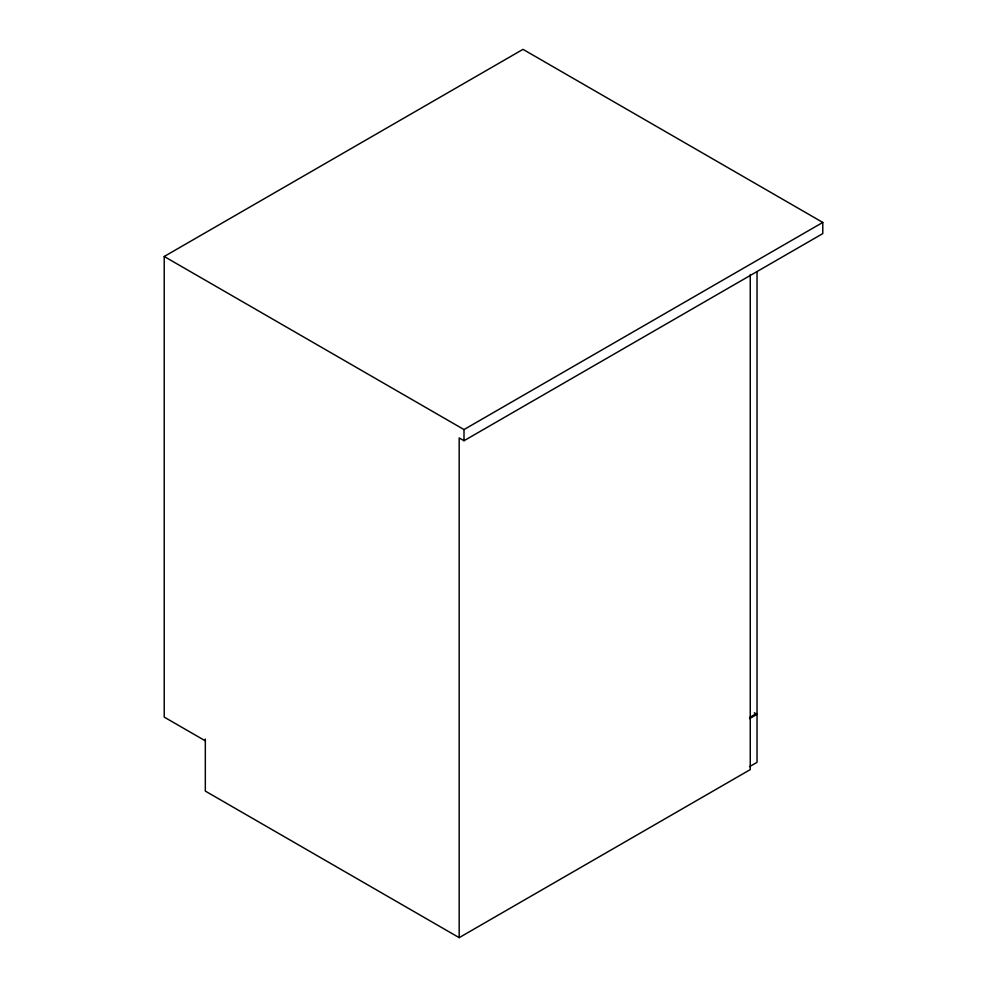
<?xml version="1.0" encoding="UTF-8"?>
<svg xmlns="http://www.w3.org/2000/svg" width="987" height="987" viewBox="0 0 987 987"><rect width="100%" height="100%" fill="white"/><g stroke="black" fill="none" stroke-linecap="round" stroke-linejoin="round"><path stroke-width="1.48" d="M205.321 740.842L164.224 717.105L164.212 256.484L522.999 49.35L822.788 222.433L822.788 233.598L464.001 440.733L459.177 437.944L459.177 937.65L205.321 791.093L205.321 739.066M164.212 256.484L464.001 429.567L822.788 222.433M749.565 717.512L757.029 713.206L757.029 271.573M749.565 718.635L757.029 714.317L757.029 762.334L749.565 766.64M459.177 937.65L750.256 769.601L750.256 274.497M754.352 712.774L757.029 714.317M464.001 429.567L464.001 440.733"/></g></svg>
